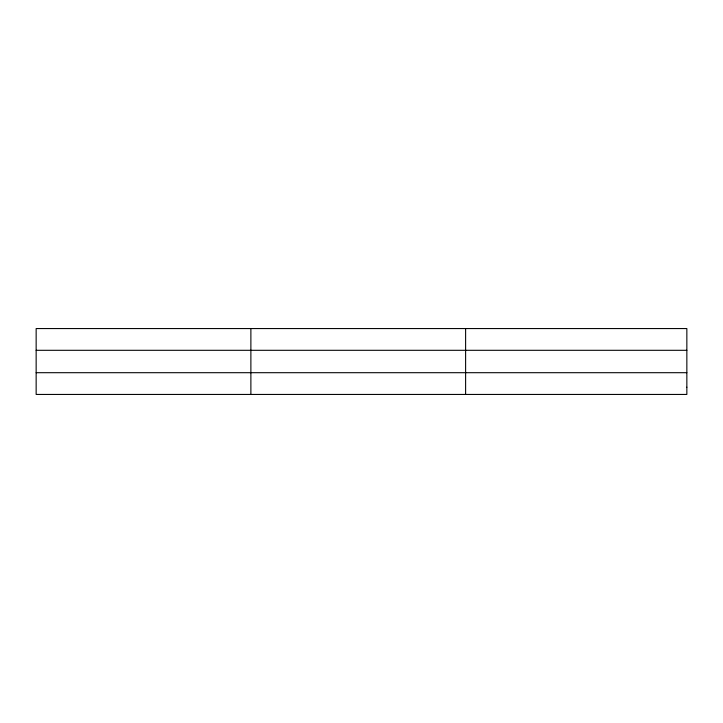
<?xml version="1.0" encoding="UTF-8"?>
<svg xmlns="http://www.w3.org/2000/svg" width="723" height="723" viewBox="0 0 723 723"><rect width="100%" height="100%" fill="white"/><g stroke="black" fill="none" stroke-linecap="round" stroke-linejoin="round"><path stroke-width="1.08" d="M250.881 328.558L250.881 394.442M465.612 328.558L465.612 394.442M36.15 350.303L686.85 350.303M36.15 372.697L686.85 372.697M686.85 387.194L686.85 394.442L36.15 394.442L36.15 328.558L686.85 328.558L686.85 387.194"/></g></svg>
